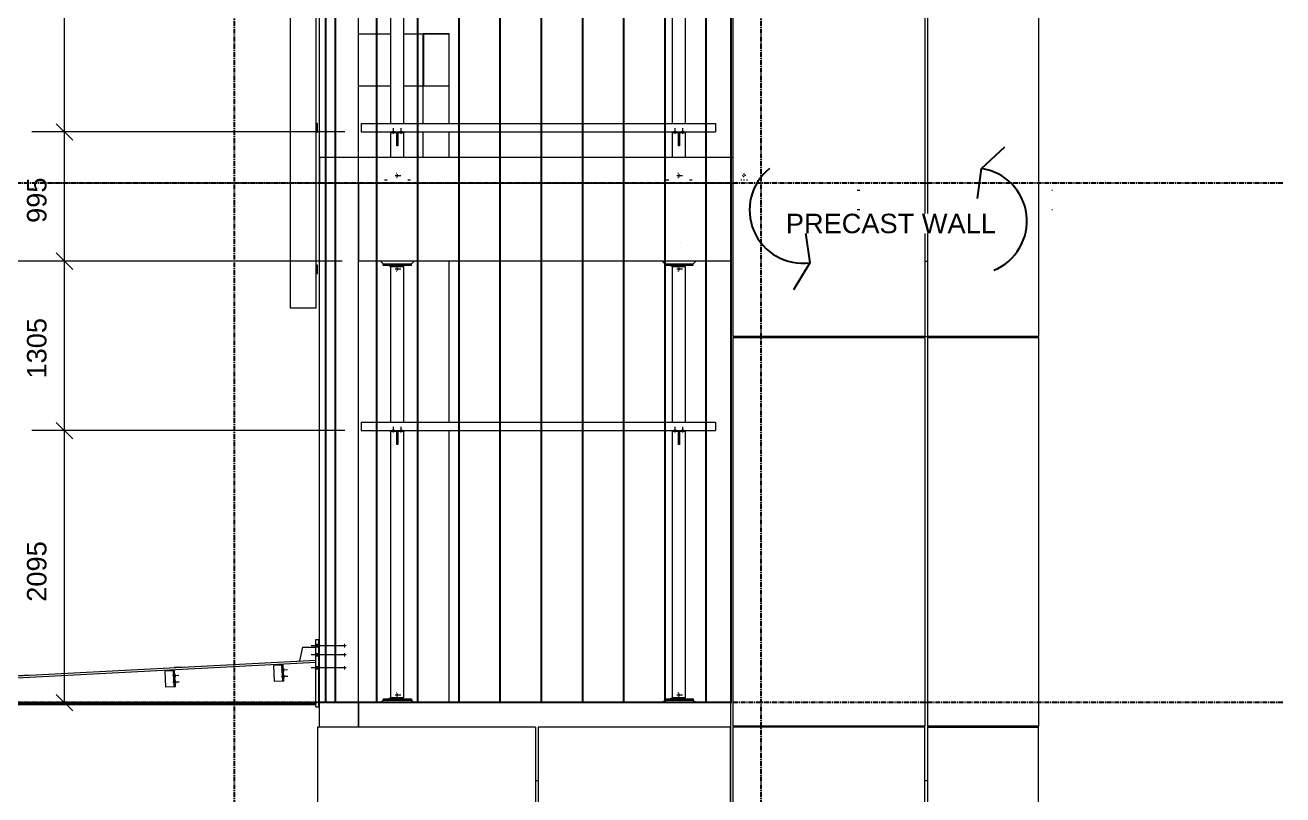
# Model space of a CAD drawing. Header units: millimetres. Extents: x -153298 to 620751, y -313239 to 250031.
# Drawn here: x 77937 to 87627, y 21616 to 27543 of the extents above; entities that cross this region are included whole.
import ezdxf

# ---------------------------------------------------------------- set-up
doc = ezdxf.new("R2010")
doc.units = ezdxf.units.MM
for name, pattern in [('CENTER', [2, 1.25, -0.25, 0.25, -0.25]), ('HIDDEN', [0.375, 0.25, -0.125]), ('XKITLINE00', [0]), ('XKITLINE02', [4, 2, -2])]:
    doc.linetypes.add(name, pattern=pattern)
for name, color, linetype in [('000 - EXISTING_BUILDING_MAIN_COLOR_1', 1, 'Continuous'), ('HATCH', 7, 'Continuous'), ('S-DIM', 7, 'Continuous')]:
    doc.layers.add(name, color=color, linetype=linetype)
for name, color, linetype, lineweight in [('Bolt', 1, 'Continuous', 0), ('Part', 2, 'Continuous', 0), ('Z-230_A_LEVEL', 3, 'Continuous', 9), ('Z-DIMENSIONS', 1, 'Continuous', 0)]:
    doc.layers.add(name, color=color, linetype=linetype, lineweight=lineweight)
doc.styles.add('Arial_2', font='arial.ttf', dxfattribs={"height": 3})
doc.styles.add('ROMANS', font='arial.ttf', dxfattribs={"width": 0.85})

# ---------------------------------------------------------------- blocks, each defined once
blk = doc.blocks.new('*A19201865')
at = {"layer": 'Part', "linetype": 'XKITLINE00', "lineweight": 0}
for p, q in [((636.543606, 4.855625), (636.543606, 3.255625)), ((636.543606, 4.855625), (662.023606, 4.855625)), ((636.543606, 3.255625), (662.023606, 3.255625))]:
    blk.add_line(p, q, dxfattribs=at)
blk = doc.blocks.new('*A19211866')
at = {"layer": 'Part', "linetype": 'XKITLINE00', "lineweight": 0}
for p, q in [((636.343606, 36.85563), (634.743606, 36.85563)), ((634.743606, 36.85563), (634.743606, -4.424369)), ((636.343606, -4.424369), (636.343606, 36.85563)), ((634.743606, -4.424369), (636.343606, -4.424369))]:
    blk.add_line(p, q, dxfattribs=at)
blk = doc.blocks.new('*A19221867')
at = {"layer": 'Part', "linetype": 'XKITLINE00', "lineweight": 0}
for p, q in [((639.104166, 6.93563), (639.104166, 6.41563)), ((639.104166, 6.93563), (660.944164, 6.93563)), ((639.104166, 6.41563), (660.944164, 6.41563)), ((660.944164, 6.93563), (660.944164, 6.41563))]:
    blk.add_line(p, q, dxfattribs=at)
blk = doc.blocks.new('*A19241869')
at = {"layer": 'Part', "linetype": 'XKITLINE00', "lineweight": 0}
for p, q in [((661.903604, 3.25563), (638.943606, 3.25563)), ((638.943606, 3.25563), (638.943606, -1.54437)), ((661.903604, 3.25563), (661.903604, -1.54437)), ((661.903604, -1.54437), (638.943606, -1.54437))]:
    blk.add_line(p, q, dxfattribs=at)
blk = doc.blocks.new('*A19251870')
at = {"layer": 'Part', "linetype": 'XKITLINE00', "lineweight": 0}
for p, q in [((673.863606, 3.25563), (674.023606, 3.25563)), ((673.863606, -1.54437), (674.023606, -1.54437))]:
    blk.add_line(p, q, dxfattribs=at)
blk = doc.blocks.new('*A19321872')
at = {"layer": 'Part', "linetype": 'XKITLINE00', "lineweight": 0}
for p, q in [((641.744158, 12.45563), (644.543579, 12.45563)), ((644.543579, 6.93563), (644.543579, 12.45563)), ((644.543579, 4.855625), (644.543579, 6.41563)), ((644.543579, -11.46437), (644.543579, -1.54437)), ((641.343579, -1.86437), (641.343579, -1.78437)), ((644.543579, -28.74437), (644.543579, -11.98437)), ((641.343579, -28.50437), (641.343579, -28.42437))]:
    blk.add_line(p, q, dxfattribs=at)
blk = doc.blocks.new('*A19331873')
at = {"layer": 'Part', "linetype": 'XKITLINE00', "lineweight": 0}
for p, q in [((678.463561, -6.26437), (678.463561, -6.18437)), ((680.863561, -6.26437), (680.863561, -6.18437)), ((678.463561, -30.26437), (678.463561, -30.18437)), ((680.863561, -30.26437), (680.863561, -30.18437))]:
    blk.add_line(p, q, dxfattribs=at)
blk = doc.blocks.new('*A19371877')
at = {"layer": 'Bolt', "linetype": 'XKITLINE02', "lineweight": 0}
for p, q in [((634.182094, -26.719271), (634.564935, -26.699341)), ((634.202889, -27.11873), (634.58573, -27.0988)), ((634.242249, -26.656058), (634.314151, -26.652315)), ((634.248487, -26.775896), (634.32039, -26.772153)), ((634.263044, -27.055517), (634.334946, -27.051774)), ((634.314143, -26.652316), (634.366073, -26.649612)), ((634.320382, -26.772153), (634.372312, -26.76945)), ((634.334938, -27.051775), (634.386868, -27.049071)), ((634.269282, -27.175355), (634.341185, -27.171612)), ((634.341177, -27.171612), (634.393107, -27.168909))]:
    blk.add_line(p, q, dxfattribs=at)
blk = doc.blocks.new('*A19381878')
at = {"layer": 'Bolt', "linetype": 'XKITLINE02', "lineweight": 0}
for p, q in [((634.182483, -26.729367), (634.565326, -26.709457)), ((634.203239, -27.128484), (634.586082, -27.108575)), ((634.242515, -26.663727), (634.314418, -26.659988)), ((634.249, -26.788425), (634.320903, -26.784686)), ((634.263271, -27.062845), (634.335174, -27.059106)), ((634.31441, -26.659989), (634.36634, -26.657288)), ((634.320895, -26.784686), (634.372825, -26.781986)), ((634.335166, -27.059106), (634.387096, -27.056406)), ((634.269756, -27.187543), (634.341659, -27.183803)), ((634.341651, -27.183804), (634.393581, -27.181103))]:
    blk.add_line(p, q, dxfattribs=at)
blk = doc.blocks.new('*A19391879')
at = {"layer": 'Bolt'}
for points in [[(636.512, -25.323), (636.312, -25.323), (636.312, -25.171), (636.512, -25.171)], [(638.112, -25.323), (638.064, -25.323), (638.064, -25.171), (638.112, -25.171)], [(636.512, -25.883), (636.312, -25.883), (636.312, -25.731), (636.512, -25.731)], [(638.112, -25.883), (638.064, -25.883), (638.064, -25.731), (638.112, -25.731)], [(636.512, -26.683), (636.312, -26.683), (636.312, -26.531), (636.512, -26.531)], [(638.112, -26.683), (638.064, -26.683), (638.064, -26.531), (638.112, -26.531)]]:
    blk.add_hatch(color=256, dxfattribs=at).paths.add_polyline_path(points, flags=17)
at = {"layer": 'Bolt', "linetype": 'XKITLINE00', "lineweight": 0}
for p, q in [((638.196, -25.247), (636.032, -25.247)), ((636.512, -25.171), (636.312, -25.171)), ((636.512, -25.323), (636.312, -25.323)), ((638.112, -25.171), (638.064, -25.171)), ((638.112, -25.323), (638.064, -25.323)), ((638.196, -25.807), (636.032, -25.807)), ((636.512, -25.731), (636.312, -25.731)), ((636.512, -25.883), (636.312, -25.883)), ((638.112, -25.731), (638.064, -25.731)), ((638.112, -25.883), (638.064, -25.883)), ((638.196, -26.607), (636.032, -26.607)), ((636.512, -26.531), (636.312, -26.531)), ((636.512, -26.683), (636.312, -26.683)), ((638.112, -26.531), (638.064, -26.531)), ((638.112, -26.683), (638.064, -26.683))]:
    blk.add_line(p, q, dxfattribs=at)
blk = doc.blocks.new('*A19401880')
at = {"layer": 'Part', "linetype": 'XKITLINE00', "lineweight": 0}
for p, q in [((636.543606, -30.26437), (636.543606, 34.45563)), ((638.943606, 34.45563), (636.543606, 34.45563)), ((638.943606, -30.26437), (638.943606, 34.45563))]:
    blk.add_line(p, q, dxfattribs=at)
blk = doc.blocks.new('*A19411881')
at = {"layer": 'Part', "linetype": 'XKITLINE00', "lineweight": 0}
for p, q in [((661.903604, -46.74437), (661.903604, 67.65563)), ((664.303604, -6.26437), (664.303604, -6.18437)), ((664.303604, -30.26437), (664.303604, -30.18437))]:
    blk.add_line(p, q, dxfattribs=at)
blk = doc.blocks.new('*A19431883')
at = {"layer": 'Part', "linetype": 'XKITLINE00', "lineweight": 0}
for p, q in [((673.863606, -30.26437), (662.023606, -30.26437)), ((662.023606, -30.26437), (662.023606, -62.98437)), ((673.863606, -45.14437), (673.863606, -30.26437)), ((668.103549, -62.98437), (668.103549, -45.14437)), ((668.103549, -45.14437), (673.863606, -45.14437)), ((662.023606, -62.98437), (668.103549, -62.98437))]:
    blk.add_line(p, q, dxfattribs=at)
blk = doc.blocks.new('*A19441884')
at = {"layer": 'Part', "linetype": 'XKITLINE00', "lineweight": 0}
for p, q in [((674.023606, -30.26437), (674.023606, -45.14437)), ((674.023606, -30.26437), (680.863606, -30.26437)), ((680.863606, -62.98437), (680.863606, -30.26437)), ((674.023606, -45.14437), (676.103549, -45.14437)), ((676.103549, -45.14437), (676.103549, -62.98437)), ((676.103549, -62.98437), (680.863606, -62.98437))]:
    blk.add_line(p, q, dxfattribs=at)
blk = doc.blocks.new('*A19451885')
at = {"layer": 'Part', "linetype": 'XKITLINE00', "lineweight": 0}
for p, q in [((649.863606, -30.26437), (636.423606, -30.26437)), ((636.423606, -30.26437), (636.423606, -54.18437)), ((649.863606, -30.26437), (649.863606, -54.18437)), ((649.863606, -54.18437), (636.423606, -54.18437))]:
    blk.add_line(p, q, dxfattribs=at)
blk = doc.blocks.new('*A19461886')
at = {"layer": 'Part', "linetype": 'XKITLINE00', "lineweight": 0}
for p, q in [((661.863606, -30.26437), (650.023606, -30.26437)), ((650.023606, -30.26437), (650.023606, -54.18437)), ((661.863606, -30.26437), (661.863606, -54.18437)), ((661.863606, -54.18437), (650.023606, -54.18437))]:
    blk.add_line(p, q, dxfattribs=at)
blk = doc.blocks.new('*A19471887')
at = {"layer": 'Part', "linetype": 'XKITLINE00', "lineweight": 0}
for p, q in [((640.944158, -1.86437), (641.744158, -1.86437)), ((640.944158, -11.46437), (640.944158, -1.86437)), ((641.744158, -11.46437), (641.744158, -1.86437)), ((640.944158, -28.42437), (640.944158, -12.03237)), ((641.744158, -28.42437), (641.744158, -12.03237)), ((640.944158, -28.42437), (641.744158, -28.42437))]:
    blk.add_line(p, q, dxfattribs=at)
blk = doc.blocks.new('*A19481888')
at = {"layer": 'Part', "linetype": 'XKITLINE00', "lineweight": 0}
for p, q in [((639.104166, -11.46437), (639.104166, -11.98437)), ((639.104166, -11.46437), (660.944164, -11.46437)), ((660.944164, -11.46437), (660.944164, -11.98437)), ((639.104166, -11.98437), (660.944164, -11.98437))]:
    blk.add_line(p, q, dxfattribs=at)
blk = doc.blocks.new('*A19491889')
at = {"layer": 'Part', "linetype": 'XKITLINE00', "lineweight": 0}
for p, q in [((661.903604, -28.74437), (638.943606, -28.74437)), ((638.943606, -28.74437), (638.943606, -30.26437)), ((661.903604, -33.54437), (661.903604, -28.74437)), ((649.863606, -33.54437), (650.023606, -33.54437)), ((661.863606, -33.54437), (661.903604, -33.54437))]:
    blk.add_line(p, q, dxfattribs=at)
blk = doc.blocks.new('*A19501890')
at = {"layer": 'Part', "linetype": 'XKITLINE00', "lineweight": 0}
for p, q in [((640.464158, -28.50437), (642.224158, -28.50437)), ((640.464158, -28.50437), (640.464158, -28.58437)), ((640.464158, -28.58437), (642.224158, -28.58437)), ((642.224158, -28.50437), (642.224158, -28.58437))]:
    blk.add_line(p, q, dxfattribs=at)
blk = doc.blocks.new('*A19511891')
at = {"layer": 'Part', "linetype": 'XKITLINE00', "lineweight": 0}
for p, q in [((640.304158, -28.74437), (640.464158, -28.58437)), ((640.464158, -28.58437), (642.224158, -28.58437)), ((642.224158, -28.58437), (642.384158, -28.74437))]:
    blk.add_line(p, q, dxfattribs=at)
blk = doc.blocks.new('*A19521892')
at = {"layer": 'Part', "linetype": 'XKITLINE00', "lineweight": 0}
for p, q in [((640.840158, -28.50437), (640.840158, -28.46437)), ((640.840158, -28.46437), (641.280158, -28.46437)), ((641.280158, -28.46437), (641.280158, -28.42437)), ((641.320158, -28.50437), (641.320158, -28.42437))]:
    blk.add_line(p, q, dxfattribs=at)
blk = doc.blocks.new('*A19531893')
at = {"layer": 'Bolt', "linetype": 'XKITLINE02', "lineweight": 0}
for p, q in [((641.216798, -28.26437), (641.560158, -28.26437)), ((641.280158, -28.12837), (641.320158, -28.12837)), ((641.280158, -28.40037), (641.320158, -28.40037)), ((641.320158, -28.20837), (641.368158, -28.20837)), ((641.320158, -28.32037), (641.368158, -28.32037))]:
    blk.add_line(p, q, dxfattribs=at)
blk = doc.blocks.new('*A19541894')
at = {"layer": 'Part', "linetype": 'XKITLINE00', "lineweight": 0}
for p, q in [((640.944158, -12.03237), (640.944158, -11.98437)), ((641.744158, -12.03237), (640.944158, -12.03237)), ((641.744158, -11.98437), (641.744158, -12.03237))]:
    blk.add_line(p, q, dxfattribs=at)
blk = doc.blocks.new('*A19551895')
at = {"layer": 'Part', "linetype": 'XKITLINE00', "lineweight": 0}
for p, q in [((641.320158, -12.03237), (641.368158, -12.03237)), ((641.320158, -12.83237), (641.320158, -12.03237)), ((641.320158, -12.27237), (641.368158, -12.27237)), ((641.368158, -12.03237), (641.368158, -12.83237)), ((641.368158, -12.83237), (641.320158, -12.83237))]:
    blk.add_line(p, q, dxfattribs=at)
blk = doc.blocks.new('*A19561896')
at = {"layer": 'Bolt'}
for points in [[(641.048, -11.984), (641.048, -11.936), (641.16, -11.936), (641.16, -11.984)], [(641.048, -12.032), (641.048, -11.984), (641.16, -11.984), (641.16, -12.032)], [(641.528, -11.984), (641.528, -11.936), (641.64, -11.936), (641.64, -11.984)], [(641.528, -12.032), (641.528, -11.984), (641.64, -11.984), (641.64, -12.032)]]:
    blk.add_hatch(color=256, dxfattribs=at).paths.add_polyline_path(points, flags=17)
at = {"layer": 'Bolt', "linetype": 'XKITLINE00', "lineweight": 0}
for p, q in [((641.048, -11.984), (641.048, -11.936)), ((641.048, -12.032), (641.048, -11.984)), ((641.104, -12.096), (641.104, -11.752)), ((641.16, -11.984), (641.16, -11.936)), ((641.16, -12.032), (641.16, -11.984)), ((641.528, -11.984), (641.528, -11.936)), ((641.528, -12.032), (641.528, -11.984)), ((641.584, -12.096), (641.584, -11.752)), ((641.64, -11.984), (641.64, -11.936)), ((641.64, -12.032), (641.64, -11.984))]:
    blk.add_line(p, q, dxfattribs=at)
blk = doc.blocks.new('*A19571897')
at = {"layer": 'Bolt'}
for points in [[(640.568, -28.584), (640.568, -28.504), (640.68, -28.504), (640.68, -28.584)], [(642.008, -28.584), (642.008, -28.504), (642.12, -28.504), (642.12, -28.584)]]:
    blk.add_hatch(color=256, dxfattribs=at).paths.add_polyline_path(points, flags=17)
at = {"layer": 'Bolt', "linetype": 'XKITLINE00', "lineweight": 0}
for p, q in [((640.568, -28.504), (640.568, -28.584)), ((640.624, -28.504), (640.624, -28.584)), ((640.68, -28.504), (640.68, -28.584)), ((642.008, -28.504), (642.008, -28.584)), ((642.064, -28.504), (642.064, -28.584)), ((642.12, -28.504), (642.12, -28.584))]:
    blk.add_line(p, q, dxfattribs=at)
blk = doc.blocks.new('*A19581898')
at = {"layer": 'Part', "linetype": 'XKITLINE00', "lineweight": 0}
for p, q in [((635.330596, -26.178407), (635.511566, -25.326996)), ((635.511566, -25.326996), (636.311566, -25.326996))]:
    blk.add_line(p, q, dxfattribs=at)
blk = doc.blocks.new('*A19591899')
at = {"layer": 'Part', "linetype": 'XKITLINE00', "lineweight": 0}
for p, q in [((634.302477, -26.432625), (633.7033, -26.464027)), ((633.7033, -26.464027), (633.753542, -27.422711)), ((634.280818, -27.395078), (634.230576, -26.436393)), ((634.35272, -27.391309), (634.302477, -26.432625)), ((633.753542, -27.422711), (634.35272, -27.391309))]:
    blk.add_line(p, q, dxfattribs=at)
blk = doc.blocks.new('*A19601900')
at = {"layer": 'Part', "linetype": 'XKITLINE00', "lineweight": 0}
for p, q in [((636.311566, -29.006957), (636.311566, -24.846957)), ((636.311566, -24.846957), (636.511566, -24.846957)), ((636.511566, -29.006957), (636.511566, -24.846957)), ((636.311566, -29.006957), (636.511566, -29.006957))]:
    blk.add_line(p, q, dxfattribs=at)
blk = doc.blocks.new('*A19611901')
at = {"layer": 'Bolt'}
for points in [[(636.512, -25.323), (636.312, -25.323), (636.312, -25.171), (636.512, -25.171)], [(636.512, -25.323), (636.312, -25.323), (636.312, -25.171), (636.512, -25.171)], [(638.112, -25.323), (638.064, -25.323), (638.064, -25.171), (638.112, -25.171)], [(638.112, -25.323), (638.064, -25.323), (638.064, -25.171), (638.112, -25.171)], [(636.512, -25.883), (636.312, -25.883), (636.312, -25.731), (636.512, -25.731)], [(636.512, -25.883), (636.312, -25.883), (636.312, -25.731), (636.512, -25.731)], [(638.112, -25.883), (638.064, -25.883), (638.064, -25.731), (638.112, -25.731)], [(638.112, -25.883), (638.064, -25.883), (638.064, -25.731), (638.112, -25.731)], [(636.512, -26.683), (636.312, -26.683), (636.312, -26.531), (636.512, -26.531)], [(636.512, -26.683), (636.312, -26.683), (636.312, -26.531), (636.512, -26.531)], [(638.112, -26.683), (638.064, -26.683), (638.064, -26.531), (638.112, -26.531)], [(638.112, -26.683), (638.064, -26.683), (638.064, -26.531), (638.112, -26.531)]]:
    blk.add_hatch(color=256, dxfattribs=at).paths.add_polyline_path(points, flags=17)
at = {"layer": 'Bolt', "linetype": 'XKITLINE00', "lineweight": 0}
for p, q in [((638.196, -25.247), (636.032, -25.247)), ((638.196, -25.247), (636.032, -25.247)), ((636.512, -25.171), (636.312, -25.171)), ((636.512, -25.171), (636.312, -25.171)), ((636.512, -25.323), (636.312, -25.323)), ((636.512, -25.323), (636.312, -25.323)), ((638.112, -25.171), (638.064, -25.171)), ((638.112, -25.171), (638.064, -25.171)), ((638.112, -25.323), (638.064, -25.323)), ((638.112, -25.323), (638.064, -25.323)), ((638.196, -25.807), (636.032, -25.807)), ((638.196, -25.807), (636.032, -25.807)), ((636.512, -25.731), (636.312, -25.731)), ((636.512, -25.731), (636.312, -25.731)), ((636.512, -25.883), (636.312, -25.883)), ((636.512, -25.883), (636.312, -25.883)), ((638.112, -25.731), (638.064, -25.731)), ((638.112, -25.731), (638.064, -25.731)), ((638.112, -25.883), (638.064, -25.883)), ((638.112, -25.883), (638.064, -25.883)), ((638.196, -26.607), (636.032, -26.607)), ((638.196, -26.607), (636.032, -26.607)), ((636.512, -26.531), (636.312, -26.531)), ((636.512, -26.531), (636.312, -26.531)), ((636.512, -26.683), (636.312, -26.683)), ((636.512, -26.683), (636.312, -26.683)), ((638.112, -26.531), (638.064, -26.531)), ((638.112, -26.531), (638.064, -26.531)), ((638.112, -26.683), (638.064, -26.683)), ((638.112, -26.683), (638.064, -26.683))]:
    blk.add_line(p, q, dxfattribs=at)
blk = doc.blocks.new('*A19621902')
at = {"layer": 'Part', "linetype": 'XKITLINE00', "lineweight": 0}
for p, q in [((658.304164, -1.86437), (659.104164, -1.86437)), ((658.304164, -11.46437), (658.304164, -1.86437)), ((659.104164, -11.46437), (659.104164, -1.86437)), ((658.304164, -28.42437), (658.304164, -12.03237)), ((659.104164, -28.42437), (659.104164, -12.03237)), ((658.304164, -28.42437), (659.104164, -28.42437))]:
    blk.add_line(p, q, dxfattribs=at)
blk = doc.blocks.new('*A19631903')
at = {"layer": 'Part', "linetype": 'XKITLINE00', "lineweight": 0}
for p, q in [((673.863606, -6.26437), (662.023606, -6.26437)), ((662.023606, -6.26437), (662.023606, -30.18437)), ((673.863606, -6.26437), (673.863606, -30.18437)), ((673.863606, -30.18437), (662.023606, -30.18437))]:
    blk.add_line(p, q, dxfattribs=at)
blk = doc.blocks.new('*A19641904')
at = {"layer": 'Part', "linetype": 'XKITLINE00', "lineweight": 0}
for p, q in [((680.863606, -6.26437), (674.023606, -6.26437)), ((674.023606, -6.26437), (674.023606, -30.18437)), ((680.863606, -6.26437), (680.863606, -30.18437)), ((680.863606, -30.18437), (674.023606, -30.18437))]:
    blk.add_line(p, q, dxfattribs=at)
blk = doc.blocks.new('*A19651905')
at = {"layer": 'Bolt'}
for points in [[(657.928, -28.584), (657.928, -28.504), (658.04, -28.504), (658.04, -28.584)], [(659.368, -28.584), (659.368, -28.504), (659.48, -28.504), (659.48, -28.584)]]:
    blk.add_hatch(color=256, dxfattribs=at).paths.add_polyline_path(points, flags=17)
at = {"layer": 'Bolt', "linetype": 'XKITLINE00', "lineweight": 0}
for p, q in [((657.928, -28.504), (657.928, -28.584)), ((657.984, -28.504), (657.984, -28.584)), ((658.04, -28.504), (658.04, -28.584)), ((659.368, -28.504), (659.368, -28.584)), ((659.424, -28.504), (659.424, -28.584)), ((659.48, -28.504), (659.48, -28.584))]:
    blk.add_line(p, q, dxfattribs=at)
blk = doc.blocks.new('*A19661906')
at = {"layer": 'Bolt', "linetype": 'XKITLINE02', "lineweight": 0}
for p, q in [((658.576804, -28.26437), (658.920164, -28.26437)), ((658.640164, -28.12837), (658.680164, -28.12837)), ((658.640164, -28.40037), (658.680164, -28.40037)), ((658.680164, -28.20837), (658.728164, -28.20837)), ((658.680164, -28.32037), (658.728164, -28.32037))]:
    blk.add_line(p, q, dxfattribs=at)
blk = doc.blocks.new('*A19671907')
at = {"layer": 'Part', "linetype": 'XKITLINE00', "lineweight": 0}
for p, q in [((658.200164, -28.50437), (658.200164, -28.46437)), ((658.200164, -28.46437), (658.640164, -28.46437)), ((658.640164, -28.46437), (658.640164, -28.42437)), ((658.680164, -28.50437), (658.680164, -28.42437))]:
    blk.add_line(p, q, dxfattribs=at)
blk = doc.blocks.new('*A19681908')
at = {"layer": 'Part', "linetype": 'XKITLINE00', "lineweight": 0}
for p, q in [((657.664164, -28.74437), (657.824164, -28.58437)), ((657.824164, -28.58437), (659.584164, -28.58437)), ((659.584164, -28.58437), (659.744164, -28.74437))]:
    blk.add_line(p, q, dxfattribs=at)
blk = doc.blocks.new('*A19691909')
at = {"layer": 'Part', "linetype": 'XKITLINE00', "lineweight": 0}
for p, q in [((657.824164, -28.50437), (659.584164, -28.50437)), ((657.824164, -28.50437), (657.824164, -28.58437)), ((657.824164, -28.58437), (659.584164, -28.58437)), ((659.584164, -28.50437), (659.584164, -28.58437))]:
    blk.add_line(p, q, dxfattribs=at)
blk = doc.blocks.new('*A19701910')
at = {"layer": 'Part', "linetype": 'XKITLINE00', "lineweight": 0}
for p, q in [((673.863606, -28.74437), (674.023606, -28.74437)), ((664.303604, -30.26437), (664.303604, -30.18437)), ((678.463561, -30.26437), (678.463561, -30.18437)), ((673.863606, -33.54437), (674.023606, -33.54437))]:
    blk.add_line(p, q, dxfattribs=at)
blk = doc.blocks.new('*A19711911')
at = {"layer": 'Bolt'}
for points in [[(658.408, -11.984), (658.408, -11.936), (658.52, -11.936), (658.52, -11.984)], [(658.408, -12.032), (658.408, -11.984), (658.52, -11.984), (658.52, -12.032)], [(658.888, -11.984), (658.888, -11.936), (659, -11.936), (659, -11.984)], [(658.888, -12.032), (658.888, -11.984), (659, -11.984), (659, -12.032)]]:
    blk.add_hatch(color=256, dxfattribs=at).paths.add_polyline_path(points, flags=17)
at = {"layer": 'Bolt', "linetype": 'XKITLINE00', "lineweight": 0}
for p, q in [((658.408, -11.984), (658.408, -11.936)), ((658.408, -12.032), (658.408, -11.984)), ((658.464, -12.096), (658.464, -11.752)), ((658.52, -11.984), (658.52, -11.936)), ((658.52, -12.032), (658.52, -11.984)), ((658.888, -11.984), (658.888, -11.936)), ((658.888, -12.032), (658.888, -11.984)), ((658.944, -12.096), (658.944, -11.752)), ((659, -11.984), (659, -11.936)), ((659, -12.032), (659, -11.984))]:
    blk.add_line(p, q, dxfattribs=at)
blk = doc.blocks.new('*A19721912')
at = {"layer": 'Part', "linetype": 'XKITLINE00', "lineweight": 0}
for p, q in [((658.680164, -12.03237), (658.728164, -12.03237)), ((658.680164, -12.83237), (658.680164, -12.03237)), ((658.680164, -12.27237), (658.728164, -12.27237)), ((658.728164, -12.03237), (658.728164, -12.83237)), ((658.728164, -12.83237), (658.680164, -12.83237))]:
    blk.add_line(p, q, dxfattribs=at)
blk = doc.blocks.new('*A19731913')
at = {"layer": 'Part', "linetype": 'XKITLINE00', "lineweight": 0}
for p, q in [((658.304164, -12.03237), (658.304164, -11.98437)), ((659.104164, -12.03237), (658.304164, -12.03237)), ((659.104164, -12.03237), (659.104164, -11.98437))]:
    blk.add_line(p, q, dxfattribs=at)
blk = doc.blocks.new('*A19741914')
at = {"layer": 'Part', "linetype": 'XKITLINE00', "lineweight": 0}
for p, q in [((666.223606, -6.26437), (666.223606, -6.18437)), ((666.623606, -6.24437), (666.623606, -6.18437)), ((666.263606, -6.26437), (666.263606, -6.24437)), ((666.263606, -6.24437), (666.623606, -6.24437))]:
    blk.add_line(p, q, dxfattribs=at)
blk = doc.blocks.new('*A19751915')
at = {"layer": 'Part', "linetype": 'XKITLINE00', "lineweight": 0}
for p, q in [((673.863606, -1.54437), (674.023606, -1.54437)), ((673.863606, -6.18437), (674.023606, -6.18437))]:
    blk.add_line(p, q, dxfattribs=at)
blk = doc.blocks.new('*A19761916')
at = {"layer": 'Part', "linetype": 'XKITLINE00', "lineweight": 0}
for p, q in [((671.263606, -6.26437), (671.263606, -6.18437)), ((671.663606, -6.24437), (671.663606, -6.18437)), ((671.303606, -6.26437), (671.303606, -6.24437)), ((671.303606, -6.24437), (671.663606, -6.24437))]:
    blk.add_line(p, q, dxfattribs=at)
blk = doc.blocks.new('*A19771917')
at = {"layer": 'Part', "linetype": 'XKITLINE00', "lineweight": 0}
for p, q in [((677.023606, -6.26437), (677.023606, -6.18437)), ((677.423606, -6.24437), (677.423606, -6.18437)), ((677.063606, -6.26437), (677.063606, -6.24437)), ((677.063606, -6.24437), (677.423606, -6.24437))]:
    blk.add_line(p, q, dxfattribs=at)
blk = doc.blocks.new('*A19781918')
at = {"layer": 'Part', "linetype": 'XKITLINE00', "lineweight": 0}
for p, q in [((673.863606, 17.73563), (662.023606, 17.73563)), ((662.023606, 17.73563), (662.023606, -6.18437)), ((673.863606, 17.73563), (673.863606, -6.18437)), ((673.863606, -6.18437), (662.023606, -6.18437))]:
    blk.add_line(p, q, dxfattribs=at)
blk = doc.blocks.new('*A19791919')
at = {"layer": 'Part', "linetype": 'XKITLINE00', "lineweight": 0}
for p, q in [((680.863606, 17.73563), (674.023606, 17.73563)), ((674.023606, 17.73563), (674.023606, -6.18437)), ((680.863606, 17.73563), (680.863606, -6.18437)), ((680.863606, -6.18437), (674.023606, -6.18437))]:
    blk.add_line(p, q, dxfattribs=at)
blk = doc.blocks.new('*A19831922')
at = {"layer": 'Part', "linetype": 'XKITLINE00', "lineweight": 0}
for p, q in [((618.609716, -27.052344), (618.010539, -27.083746)), ((618.010539, -27.083746), (618.010662, -27.086106)), ((618.60984, -27.054705), (618.609716, -27.052344))]:
    blk.add_line(p, q, dxfattribs=at)
blk = doc.blocks.new('*A19861925')
at = {"layer": 'Bolt', "linetype": 'XKITLINE02', "lineweight": 0}
for p, q in [((627.487479, -27.067798), (627.870321, -27.047868)), ((627.547635, -27.004585), (627.619537, -27.000842)), ((627.553873, -27.124423), (627.625776, -27.12068)), ((627.619529, -27.000842), (627.671459, -26.998139)), ((627.625768, -27.12068), (627.677697, -27.117977)), ((627.508274, -27.467257), (627.891116, -27.447327)), ((627.568429, -27.404044), (627.640332, -27.400301)), ((627.574668, -27.523882), (627.646571, -27.520139)), ((627.640324, -27.400301), (627.692254, -27.397598)), ((627.646563, -27.520139), (627.698492, -27.517436))]:
    blk.add_line(p, q, dxfattribs=at)
blk = doc.blocks.new('*A19871926')
at = {"layer": 'Bolt', "linetype": 'XKITLINE02', "lineweight": 0}
for p, q in [((627.487869, -27.077894), (627.870711, -27.057984)), ((627.547901, -27.012254), (627.619804, -27.008515)), ((627.554386, -27.136952), (627.626289, -27.133212)), ((627.619796, -27.008515), (627.671726, -27.005815)), ((627.626281, -27.133213), (627.67821, -27.130512)), ((627.508625, -27.477011), (627.891467, -27.457101)), ((627.568657, -27.411372), (627.64056, -27.407632)), ((627.575142, -27.536069), (627.647045, -27.53233)), ((627.640552, -27.407633), (627.692482, -27.404932)), ((627.647037, -27.53233), (627.698966, -27.52963))]:
    blk.add_line(p, q, dxfattribs=at)
blk = doc.blocks.new('*A19881927')
at = {"layer": 'Part', "linetype": 'XKITLINE00', "lineweight": 0}
for p, q in [((628.19656, -26.549919), (627.597382, -26.581321)), ((627.597382, -26.581321), (627.597506, -26.583681)), ((628.196684, -26.552279), (628.19656, -26.549919))]:
    blk.add_line(p, q, dxfattribs=at)
blk = doc.blocks.new('*A19891928')
at = {"layer": 'Part', "linetype": 'XKITLINE00', "lineweight": 0}
for p, q in [((627.607863, -26.781152), (627.008685, -26.812553)), ((627.008685, -26.812553), (627.058928, -27.771238)), ((627.586204, -27.743604), (627.535962, -26.78492)), ((627.658105, -27.739836), (627.607863, -26.781152)), ((627.058928, -27.771238), (627.658105, -27.739836))]:
    blk.add_line(p, q, dxfattribs=at)
blk = doc.blocks.new('*A19901929')
at = {"layer": 'Part', "linetype": 'XKITLINE00', "lineweight": 0}
for p, q in [((636.359606, -2.260398), (636.343606, -2.260398)), ((636.343606, -2.308398), (636.423606, -2.308398)), ((636.423606, -1.788398), (636.359606, -1.788398)), ((636.359606, -1.788398), (636.359606, -2.260398)), ((636.423606, -2.308398), (636.423606, -1.788398))]:
    blk.add_line(p, q, dxfattribs=at)
blk = doc.blocks.new('*A19911930')
at = {"layer": 'Part', "linetype": 'XKITLINE00', "lineweight": 0}
for p, q in [((640.464158, -1.78437), (640.464158, -1.70437)), ((640.464158, -1.70437), (642.224158, -1.70437)), ((640.464158, -1.78437), (642.224158, -1.78437)), ((642.224158, -1.78437), (642.224158, -1.70437))]:
    blk.add_line(p, q, dxfattribs=at)
blk = doc.blocks.new('*A19921931')
at = {"layer": 'Part', "linetype": 'XKITLINE00', "lineweight": 0}
for p, q in [((640.304158, -1.54437), (640.464158, -1.70437)), ((642.224158, -1.70437), (642.384158, -1.54437)), ((640.464158, -1.70437), (642.224158, -1.70437))]:
    blk.add_line(p, q, dxfattribs=at)
blk = doc.blocks.new('*A19931932')
at = {"layer": 'Part', "linetype": 'XKITLINE00', "lineweight": 0}
for p, q in [((640.840158, -1.78437), (640.840158, -1.82437)), ((640.840158, -1.82437), (641.280158, -1.82437)), ((641.280158, -1.82437), (641.280158, -1.86437)), ((641.320158, -1.86437), (641.320158, -1.78437))]:
    blk.add_line(p, q, dxfattribs=at)
blk = doc.blocks.new('*A19941933')
at = {"layer": 'Bolt', "linetype": 'XKITLINE02', "lineweight": 0}
for p, q in [((641.216798, -2.02437), (641.560158, -2.02437)), ((641.280158, -1.88837), (641.320158, -1.88837)), ((641.280158, -2.16037), (641.320158, -2.16037)), ((641.320158, -1.96837), (641.368158, -1.96837)), ((641.320158, -2.08037), (641.368158, -2.08037))]:
    blk.add_line(p, q, dxfattribs=at)
blk = doc.blocks.new('*A19951934')
at = {"layer": 'Bolt'}
for points in [[(640.568, -1.784), (640.568, -1.704), (640.68, -1.704), (640.68, -1.784)], [(642.008, -1.784), (642.008, -1.704), (642.12, -1.704), (642.12, -1.784)]]:
    blk.add_hatch(color=256, dxfattribs=at).paths.add_polyline_path(points, flags=17)
at = {"layer": 'Bolt', "linetype": 'XKITLINE00', "lineweight": 0}
for p, q in [((640.568, -1.784), (640.568, -1.704)), ((640.624, -1.784), (640.624, -1.704)), ((640.68, -1.784), (640.68, -1.704)), ((642.008, -1.784), (642.008, -1.704)), ((642.064, -1.784), (642.064, -1.704)), ((642.12, -1.784), (642.12, -1.704))]:
    blk.add_line(p, q, dxfattribs=at)
blk = doc.blocks.new('*A20161952')
at = {"layer": 'Part', "linetype": 'XKITLINE00', "lineweight": 0}
for p, q in [((608.503579, -27.584351), (636.311566, -26.126996)), ((608.509859, -27.704187), (636.311566, -26.247161)), ((608.503579, -27.584351), (608.509859, -27.704187))]:
    blk.add_line(p, q, dxfattribs=at)
blk = doc.blocks.new('*A20171953')
at = {"layer": 'Part', "linetype": 'XKITLINE00', "lineweight": 0}
for p, q in [((608.503579, -28.784351), (608.503579, -28.864351)), ((608.503579, -28.784351), (636.311567, -28.784351)), ((608.503579, -28.864351), (636.311567, -28.864351))]:
    blk.add_line(p, q, dxfattribs=at)
blk = doc.blocks.new('*A20181954')
at = {"layer": 'Part', "linetype": 'XKITLINE00', "lineweight": 0}
for p, q in [((642.9436, 6.93563), (642.9436, 12.45563)), ((644.5436, 12.45563), (642.9436, 12.45563)), ((644.5436, 6.93563), (644.5436, 12.45563)), ((642.9436, 4.855625), (642.9436, 6.41563)), ((644.5436, 4.855625), (644.5436, 6.41563))]:
    blk.add_line(p, q, dxfattribs=at)
blk = doc.blocks.new('*A20231955')
at = {"layer": 'Part', "linetype": 'XKITLINE00', "lineweight": 0}
for p, q in [((636.359606, 6.459602), (636.343606, 6.459602)), ((636.343606, 6.411602), (636.423606, 6.411602)), ((636.423606, 6.931602), (636.359606, 6.931602)), ((636.359606, 6.931602), (636.359606, 6.459602)), ((636.423606, 6.411602), (636.423606, 6.931602))]:
    blk.add_line(p, q, dxfattribs=at)
blk = doc.blocks.new('*A20271959')
at = {"layer": 'Part', "linetype": 'XKITLINE00', "lineweight": 0}
for p, q in [((644.544936, 12.45563), (642.944936, 12.45563)), ((642.944936, 12.45563), (642.944936, 9.25563)), ((644.544936, 9.25563), (644.544936, 12.45563)), ((642.944936, 9.25563), (644.544936, 9.25563))]:
    blk.add_line(p, q, dxfattribs=at)
blk = doc.blocks.new('*A20281960')
at = {"layer": 'Part', "linetype": 'XKITLINE00', "lineweight": 0}
for p, q in [((642.943752, 12.45563), (642.944936, 12.45563)), ((644.5436, 11.25563), (644.5436, 12.45563)), ((642.943752, 11.25563), (642.944936, 11.25563))]:
    blk.add_line(p, q, dxfattribs=at)
blk = doc.blocks.new('*A20291961')
at = {"layer": 'Part', "linetype": 'XKITLINE00', "lineweight": 0}
for p, q in [((638.943621, 12.45563), (640.944158, 12.45563)), ((641.744158, 12.45563), (642.943752, 12.45563)), ((642.943752, 9.25563), (642.943752, 12.45563)), ((638.943621, 9.25563), (640.944158, 9.25563)), ((641.744158, 9.25563), (642.943752, 9.25563))]:
    blk.add_line(p, q, dxfattribs=at)
blk = doc.blocks.new('*A20301962')
at = {"layer": 'Part', "linetype": 'XKITLINE00', "lineweight": 0}
for p, q in [((640.944158, 29.33563), (641.744158, 29.33563)), ((640.944158, 25.33563), (640.944158, 29.33563)), ((641.744158, 25.33563), (641.744158, 29.33563)), ((640.944158, 6.93563), (640.944158, 24.76763)), ((641.744158, 6.93563), (641.744158, 24.76763)), ((640.944158, 4.855625), (640.944158, 6.36763)), ((641.744158, 4.855625), (641.744158, 6.36763))]:
    blk.add_line(p, q, dxfattribs=at)
blk = doc.blocks.new('*A20311963')
at = {"layer": 'Bolt', "linetype": 'XKITLINE02', "lineweight": 0}
for p, q in [((640.568158, 3.49563), (640.568158, 3.41563)), ((640.624158, 3.49563), (640.624158, 3.41563)), ((640.680158, 3.49563), (640.680158, 3.41563)), ((642.008158, 3.49563), (642.008158, 3.41563)), ((642.064158, 3.49563), (642.064158, 3.41563)), ((642.120158, 3.49563), (642.120158, 3.41563))]:
    blk.add_line(p, q, dxfattribs=at)
blk = doc.blocks.new('*A20321964')
at = {"layer": 'Bolt'}
for points in [[(641.048, 6.416), (641.048, 6.464), (641.16, 6.464), (641.16, 6.416)], [(641.048, 6.368), (641.048, 6.416), (641.16, 6.416), (641.16, 6.368)], [(641.528, 6.416), (641.528, 6.464), (641.64, 6.464), (641.64, 6.416)], [(641.528, 6.368), (641.528, 6.416), (641.64, 6.416), (641.64, 6.368)]]:
    blk.add_hatch(color=256, dxfattribs=at).paths.add_polyline_path(points, flags=17)
at = {"layer": 'Bolt', "linetype": 'XKITLINE00', "lineweight": 0}
for p, q in [((641.048, 6.416), (641.048, 6.464)), ((641.048, 6.368), (641.048, 6.416)), ((641.104, 6.304), (641.104, 6.648)), ((641.16, 6.416), (641.16, 6.464)), ((641.16, 6.368), (641.16, 6.416)), ((641.528, 6.416), (641.528, 6.464)), ((641.528, 6.368), (641.528, 6.416)), ((641.584, 6.304), (641.584, 6.648)), ((641.64, 6.416), (641.64, 6.464)), ((641.64, 6.368), (641.64, 6.416))]:
    blk.add_line(p, q, dxfattribs=at)
blk = doc.blocks.new('*A20331965')
at = {"layer": 'Part', "linetype": 'XKITLINE00', "lineweight": 0}
for p, q in [((641.320158, 6.36763), (641.368158, 6.36763)), ((641.320158, 5.56763), (641.320158, 6.36763)), ((641.368158, 6.36763), (641.368158, 5.56763)), ((641.320158, 6.12763), (641.368158, 6.12763)), ((641.368158, 5.56763), (641.320158, 5.56763))]:
    blk.add_line(p, q, dxfattribs=at)
blk = doc.blocks.new('*A20341966')
at = {"layer": 'Part', "linetype": 'XKITLINE00', "lineweight": 0}
for p, q in [((640.944158, 6.36763), (640.944158, 6.41563)), ((641.744158, 6.36763), (640.944158, 6.36763)), ((641.744158, 6.41563), (641.744158, 6.36763))]:
    blk.add_line(p, q, dxfattribs=at)
blk = doc.blocks.new('*A20351967')
at = {"layer": 'Bolt', "linetype": 'XKITLINE02', "lineweight": 0}
for p, q in [((641.216798, 3.73563), (641.560158, 3.73563)), ((641.280158, 3.87163), (641.320158, 3.87163)), ((641.280158, 3.59963), (641.320158, 3.59963)), ((641.320158, 3.79163), (641.368158, 3.79163)), ((641.320158, 3.67963), (641.368158, 3.67963))]:
    blk.add_line(p, q, dxfattribs=at)
blk = doc.blocks.new('*A20451976')
at = {"layer": 'Bolt'}
for points in [[(657.928, -1.784), (657.928, -1.704), (658.04, -1.704), (658.04, -1.784)], [(659.368, -1.784), (659.368, -1.704), (659.48, -1.704), (659.48, -1.784)]]:
    blk.add_hatch(color=256, dxfattribs=at).paths.add_polyline_path(points, flags=17)
at = {"layer": 'Bolt', "linetype": 'XKITLINE00', "lineweight": 0}
for p, q in [((657.928, -1.784), (657.928, -1.704)), ((657.984, -1.784), (657.984, -1.704)), ((658.04, -1.784), (658.04, -1.704)), ((659.368, -1.784), (659.368, -1.704)), ((659.424, -1.784), (659.424, -1.704)), ((659.48, -1.784), (659.48, -1.704))]:
    blk.add_line(p, q, dxfattribs=at)
blk = doc.blocks.new('*A20461977')
at = {"layer": 'Bolt', "linetype": 'XKITLINE02', "lineweight": 0}
for p, q in [((658.576804, -2.02437), (658.920164, -2.02437)), ((658.640164, -1.88837), (658.680164, -1.88837)), ((658.640164, -2.16037), (658.680164, -2.16037)), ((658.680164, -1.96837), (658.728164, -1.96837)), ((658.680164, -2.08037), (658.728164, -2.08037))]:
    blk.add_line(p, q, dxfattribs=at)
blk = doc.blocks.new('*A20471978')
at = {"layer": 'Part', "linetype": 'XKITLINE00', "lineweight": 0}
for p, q in [((658.200164, -1.78437), (658.200164, -1.82437)), ((658.200164, -1.82437), (658.640164, -1.82437)), ((658.640164, -1.82437), (658.640164, -1.86437)), ((658.680164, -1.86437), (658.680164, -1.78437))]:
    blk.add_line(p, q, dxfattribs=at)
blk = doc.blocks.new('*A20481979')
at = {"layer": 'Part', "linetype": 'XKITLINE00', "lineweight": 0}
for p, q in [((657.664164, -1.54437), (657.824164, -1.70437)), ((659.584164, -1.70437), (659.744164, -1.54437)), ((657.824164, -1.70437), (659.584164, -1.70437))]:
    blk.add_line(p, q, dxfattribs=at)
blk = doc.blocks.new('*A20491980')
at = {"layer": 'Part', "linetype": 'XKITLINE00', "lineweight": 0}
for p, q in [((657.824164, -1.78437), (657.824164, -1.70437)), ((657.824164, -1.70437), (659.584164, -1.70437)), ((657.824164, -1.78437), (659.584164, -1.78437)), ((659.584164, -1.78437), (659.584164, -1.70437))]:
    blk.add_line(p, q, dxfattribs=at)
blk = doc.blocks.new('*A20661997')
at = {"layer": 'Bolt', "linetype": 'XKITLINE00', "lineweight": 0}
for p, q in [((662.59163, 3.73563), (662.666222, 3.73563)), ((662.70363, 3.84763), (662.70363, 3.773038)), ((662.70363, 3.62363), (662.70363, 3.698222)), ((662.81563, 3.73563), (662.741038, 3.73563))]:
    blk.add_line(p, q, dxfattribs=at)
blk = doc.blocks.new('*A20671998')
at = {"layer": 'Bolt', "linetype": 'XKITLINE02', "lineweight": 0}
for p, q in [((662.527604, 3.49563), (662.527604, 3.41563)), ((662.527604, 3.49563), (662.527604, 3.41563)), ((662.703604, 3.49563), (662.703604, 3.41563)), ((662.703604, 3.49563), (662.703604, 3.41563)), ((662.879604, 3.49563), (662.879604, 3.41563)), ((662.879604, 3.49563), (662.879604, 3.41563))]:
    blk.add_line(p, q, dxfattribs=at)
blk = doc.blocks.new('*A20792010')
at = {"layer": 'Part', "linetype": 'XKITLINE00', "lineweight": 0}
for p, q in [((658.304164, 29.33563), (659.104164, 29.33563)), ((658.304164, 25.33563), (658.304164, 29.33563)), ((659.104164, 25.33563), (659.104164, 29.33563)), ((658.304164, 6.93563), (658.304164, 24.76763)), ((659.104164, 6.93563), (659.104164, 24.76763)), ((658.304164, 4.855625), (658.304164, 6.36763)), ((659.104164, 4.855625), (659.104164, 6.36763))]:
    blk.add_line(p, q, dxfattribs=at)
blk = doc.blocks.new('*A20822013')
at = {"layer": 'Bolt', "linetype": 'XKITLINE02', "lineweight": 0}
for p, q in [((657.928164, 3.49563), (657.928164, 3.41563)), ((657.984164, 3.49563), (657.984164, 3.41563)), ((658.040164, 3.49563), (658.040164, 3.41563)), ((659.368164, 3.49563), (659.368164, 3.41563)), ((659.424164, 3.49563), (659.424164, 3.41563)), ((659.480164, 3.49563), (659.480164, 3.41563))]:
    blk.add_line(p, q, dxfattribs=at)
blk = doc.blocks.new('*A20832014')
at = {"layer": 'Bolt'}
for points in [[(658.408, 6.416), (658.408, 6.464), (658.52, 6.464), (658.52, 6.416)], [(658.408, 6.368), (658.408, 6.416), (658.52, 6.416), (658.52, 6.368)], [(658.888, 6.416), (658.888, 6.464), (659, 6.464), (659, 6.416)], [(658.888, 6.368), (658.888, 6.416), (659, 6.416), (659, 6.368)]]:
    blk.add_hatch(color=256, dxfattribs=at).paths.add_polyline_path(points, flags=17)
at = {"layer": 'Bolt', "linetype": 'XKITLINE00', "lineweight": 0}
for p, q in [((658.408, 6.416), (658.408, 6.464)), ((658.408, 6.368), (658.408, 6.416)), ((658.464, 6.304), (658.464, 6.648)), ((658.52, 6.416), (658.52, 6.464)), ((658.52, 6.368), (658.52, 6.416)), ((658.888, 6.416), (658.888, 6.464)), ((658.888, 6.368), (658.888, 6.416)), ((658.944, 6.304), (658.944, 6.648)), ((659, 6.416), (659, 6.464)), ((659, 6.368), (659, 6.416))]:
    blk.add_line(p, q, dxfattribs=at)
blk = doc.blocks.new('*A20842015')
at = {"layer": 'Part', "linetype": 'XKITLINE00', "lineweight": 0}
for p, q in [((658.680164, 6.36763), (658.728164, 6.36763)), ((658.680164, 5.56763), (658.680164, 6.36763)), ((658.728164, 6.36763), (658.728164, 5.56763)), ((658.680164, 6.12763), (658.728164, 6.12763)), ((658.728164, 5.56763), (658.680164, 5.56763))]:
    blk.add_line(p, q, dxfattribs=at)
blk = doc.blocks.new('*A20852016')
at = {"layer": 'Part', "linetype": 'XKITLINE00', "lineweight": 0}
for p, q in [((658.304164, 6.36763), (658.304164, 6.41563)), ((659.104164, 6.36763), (658.304164, 6.36763)), ((659.104164, 6.36763), (659.104164, 6.41563))]:
    blk.add_line(p, q, dxfattribs=at)
blk = doc.blocks.new('*A20862017')
at = {"layer": 'Bolt', "linetype": 'XKITLINE02', "lineweight": 0}
for p, q in [((658.576804, 3.73563), (658.920164, 3.73563)), ((658.640164, 3.87163), (658.680164, 3.87163)), ((658.640164, 3.59963), (658.680164, 3.59963)), ((658.680164, 3.79163), (658.728164, 3.79163)), ((658.680164, 3.67963), (658.728164, 3.67963))]:
    blk.add_line(p, q, dxfattribs=at)
blk = doc.blocks.new('*A19351875')
at = {"layer": '000 - EXISTING_BUILDING_MAIN_COLOR_1', "linetype": 'XKITLINE00', "lineweight": 0}
for p, q in [((649.863606, -41.94437), (650.023606, -41.94437)), ((661.863606, -41.94437), (661.903604, -41.94437)), ((649.863606, -43.14437), (650.023606, -43.14437)), ((661.863606, -43.14437), (661.903604, -43.14437))]:
    blk.add_line(p, q, dxfattribs=at)
blk = doc.blocks.new('*A19361876')
at = {"layer": 'Part', "linetype": 'XKITLINE00', "lineweight": 0}
blk.add_line((638.943535, -45.14437), (638.943621, -45.14437), dxfattribs=at)

msp = doc.modelspace()

# ---------------------------------------------------------------- hatches: boundary and pattern name
at = {"layer": 'HATCH'}
h = msp.add_hatch(dxfattribs=at)
h.set_pattern_fill('ANSI31', color=250, scale=100, angle=45)
h.paths.add_polyline_path([(80254.6466, 30521.0193), (83374.6497, 30521.0193), (83374.6497, 22325.8988), (80254.6466, 22325.8988)])

# ---------------------------------------------------------------- linework, layer by layer
at = {"color": 1, "linetype": 'CENTER', "ltscale": 30}
for p, q in [((79546.6466, 35795.8791), (79546.6466, 17357.8452)), ((83604.6466, 35795.8791), (83604.6466, 17357.8452)), ((87627.4301, 26325.8988), (72800.8623, 26325.8988)), ((87627.4301, 22325.8988), (72800.8623, 22325.8988))]:
    msp.add_line(p, q, dxfattribs=at)
at = {"color": 6, "linetype": 'HIDDEN', "ltscale": 20}
msp.add_lwpolyline([(80254.6466, 30521.0193), (83374.6497, 30521.0193), (83374.6497, 22325.8988), (80254.6466, 22325.8988)], close=True, dxfattribs=at)
at = {"color": 3}
for points in [[(85274.0414, 26209.1627), (85305.5748, 26439.3114), (85484.5491, 26605.2705)], [(83949.2231, 25943.7294), (83982.9928, 25713.8982), (83857.2819, 25504.6831)]]:
    msp.add_lwpolyline(points, dxfattribs=at)
for centre, start, end in [((83927.4722, 26119.4085), 128.46703295, 277.79619478), ((85246.0362, 26034.3715), 292.30652036, 81.63568219)]:
    msp.add_arc(centre, 409.2935, start, end, dxfattribs=at)
at = {"layer": 'Z-DIMENSIONS', "linetype": 'XKITLINE00', "lineweight": 0}
for p, q in [((78239.5604, 26720.8988), (78239.5604, 29020.8988)), ((78175.9208, 26784.5384), (78303.2001, 26657.2592)), ((78175.9208, 26784.5384), (78303.2001, 26657.2592)), ((80399.7199, 26720.8988), (77988.3104, 26720.8988)), ((80399.7199, 26720.8988), (77988.3104, 26720.8988)), ((78239.5604, 25725.8988), (78239.5604, 26720.8988)), ((80379.6499, 26325.8988), (78145.8104, 26325.8988)), ((80379.6499, 26325.8988), (78145.8104, 26325.8988)), ((78175.9208, 25789.5384), (78303.2001, 25662.2592)), ((78175.9208, 25789.5384), (78303.2001, 25662.2592)), ((80379.6499, 25725.8988), (77357.6689, 25725.8988)), ((80379.6499, 25725.8988), (77357.6689, 25725.8988)), ((80379.6499, 25725.8988), (77988.3104, 25725.8988)), ((80379.6499, 25725.8988), (77988.3104, 25725.8988)), ((78239.5604, 24420.8988), (78239.5604, 25725.8988)), ((80399.7199, 24420.8988), (77988.3104, 24420.8988)), ((80399.7199, 24420.8988), (77988.3104, 24420.8988)), ((78175.9208, 24484.5384), (78303.2001, 24357.2592)), ((78175.9208, 24484.5384), (78303.2001, 24357.2592)), ((78239.5604, 22325.8988), (78239.5604, 24420.8988)), ((78175.9208, 22389.5384), (78303.2001, 22262.2592)), ((80379.6499, 22325.8988), (77357.6689, 22325.8988)), ((79421.6466, 22325.8988), (77988.3104, 22325.8988))]:
    msp.add_line(p, q, dxfattribs=at)
at = {"layer": 'Z-DIMENSIONS'}
for p in [(78239.5604, 26720.8988), (78239.5604, 26720.8988), (78239.5604, 25725.8988), (78239.5604, 25725.8988), (78239.5604, 24420.8988), (78239.5604, 24420.8988), (78239.5604, 22325.8988)]:
    msp.add_point(p, dxfattribs=at)

# ---------------------------------------------------------------- block references
at = {"lineweight": 0, "xscale": 125, "yscale": 125, "zscale": 125}
for name, p in [('*A19411881', (636.6992, 25918.945)), ('*A19331873', (636.6992, 25918.945)), ('*A19211866', (636.6992, 25918.945)), ('*A19401880', (636.6992, 25918.945)), ('*A20301962', (636.6992, 25918.945)), ('*A20792010', (636.6992, 25918.945)), ('*A19781918', (636.6992, 25918.945)), ('*A19791919', (636.6992, 25918.945)), ('*A20291961', (636.6992, 25918.945)), ('*A19321872', (636.6992, 25918.945)), ('*A20181954', (636.6992, 25918.945)), ('*A20281960', (636.6992, 25918.945)), ('*A20271959', (636.6992, 25918.945)), ('*A20231955', (636.6992, 25918.945)), ('*A19221867', (636.6992, 25918.945)), ('*A20321964', (636.6992, 25918.945)), ('*A20832014', (636.6992, 25918.945)), ('*A20341966', (636.6992, 25918.945)), ('*A20331965', (636.6992, 25918.945)), ('*A20852016', (636.6992, 25918.945)), ('*A20842015', (636.6992, 25918.945)), ('*A19201865', (636.6992, 25918.945)), ('*A20351967', (636.6992, 25918.945)), ('*A20862017', (636.6992, 25918.945)), ('*A20661997', (636.6992, 25918.945)), ('*A19241869', (636.6992, 25918.945)), ('*A20311963', (636.6992, 25918.945)), ('*A20822013', (636.6992, 25918.945)), ('*A20671998', (636.6992, 25918.945)), ('*A19351875', (3115.3317, 31515.9504)), ('*A19251870', (636.6992, 25918.945)), ('*A19361876', (3115.3317, 31515.9504)), ('*A19901929', (636.6992, 25918.945)), ('*A19921931', (636.6992, 25918.945)), ('*A19911930', (636.6992, 25918.945)), ('*A19951934', (636.6992, 25918.945)), ('*A19931932', (636.6992, 25918.945)), ('*A19471887', (636.6992, 25918.945)), ('*A19941933', (636.6992, 25918.945)), ('*A20481979', (636.6992, 25918.945)), ('*A20491980', (636.6992, 25918.945)), ('*A20451976', (636.6992, 25918.945)), ('*A20471978', (636.6992, 25918.945)), ('*A19621902', (636.6992, 25918.945)), ('*A20461977', (636.6992, 25918.945)), ('*A19751915', (636.6992, 25918.945)), ('*A19631903', (636.6992, 25918.945)), ('*A19741914', (636.6992, 25918.945)), ('*A19761916', (636.6992, 25918.945)), ('*A19641904', (636.6992, 25918.945)), ('*A19771917', (636.6992, 25918.945)), ('*A19481888', (636.6992, 25918.945)), ('*A19541894', (636.6992, 25918.945)), ('*A19561896', (636.6992, 25918.945)), ('*A19731913', (636.6992, 25918.945)), ('*A19711911', (636.6992, 25918.945)), ('*A19551895', (636.6992, 25918.945)), ('*A19721912', (636.6992, 25918.945)), ('*A19601900', (636.6992, 25918.945)), ('*A19581898', (636.6992, 25918.945)), ('*A19391879', (636.6992, 25918.945)), ('*A19611901', (636.6992, 25918.945)), ('*A20161952', (636.6992, 25918.945)), ('*A19881927', (636.6992, 25918.945)), ('*A19591899', (636.6992, 25918.945)), ('*A19371877', (636.6992, 25918.945)), ('*A19381878', (636.6992, 25918.945)), ('*A19831922', (636.6992, 25918.945)), ('*A19891928', (636.6992, 25918.945)), ('*A19861925', (636.6992, 25918.945)), ('*A19871926', (636.6992, 25918.945)), ('*A19531893', (636.6992, 25918.945)), ('*A19661906', (636.6992, 25918.945)), ('*A20171953', (636.6992, 25918.945)), ('*A19491889', (636.6992, 25918.945)), ('*A19511891', (636.6992, 25918.945)), ('*A19501890', (636.6992, 25918.945)), ('*A19571897', (636.6992, 25918.945)), ('*A19521892', (636.6992, 25918.945)), ('*A19681908', (636.6992, 25918.945)), ('*A19691909', (636.6992, 25918.945)), ('*A19651905', (636.6992, 25918.945)), ('*A19671907', (636.6992, 25918.945)), ('*A19701910', (636.6992, 25918.945)), ('*A19451885', (636.6992, 25918.945)), ('*A19461886', (636.6992, 25918.945)), ('*A19431883', (636.6992, 25918.945)), ('*A19441884', (636.6992, 25918.945))]:
    msp.add_blockref(name, p, dxfattribs=at)

# ---------------------------------------------------------------- texts
at = {"layer": 'S-DIM', "color": 3, "style": 'ROMANS'}
for s, p in [('995', (78100.8104, 26020.3714)), ('1305', (78100.8104, 24822.0317)), ('2095', (78100.8104, 23102.6957))]:
    msp.add_text(s, height=150, rotation=90, dxfattribs=at).set_placement(p)

# ---------------------------------------------------------------- next in the draw order: texts
at = {"layer": 'Z-230_A_LEVEL', "insert": (83797.8184, 26091.0373), "char_height": 150, "width": 1817.263696, "attachment_point": 1, "style": 'Arial_2', "bg_fill": 3, "box_fill_scale": 1, "bg_fill_color": 256, "bg_fill_transparency": 0}
msp.add_mtext('PRECAST WALL', dxfattribs=at)

doc.saveas('drawing.dxf')
